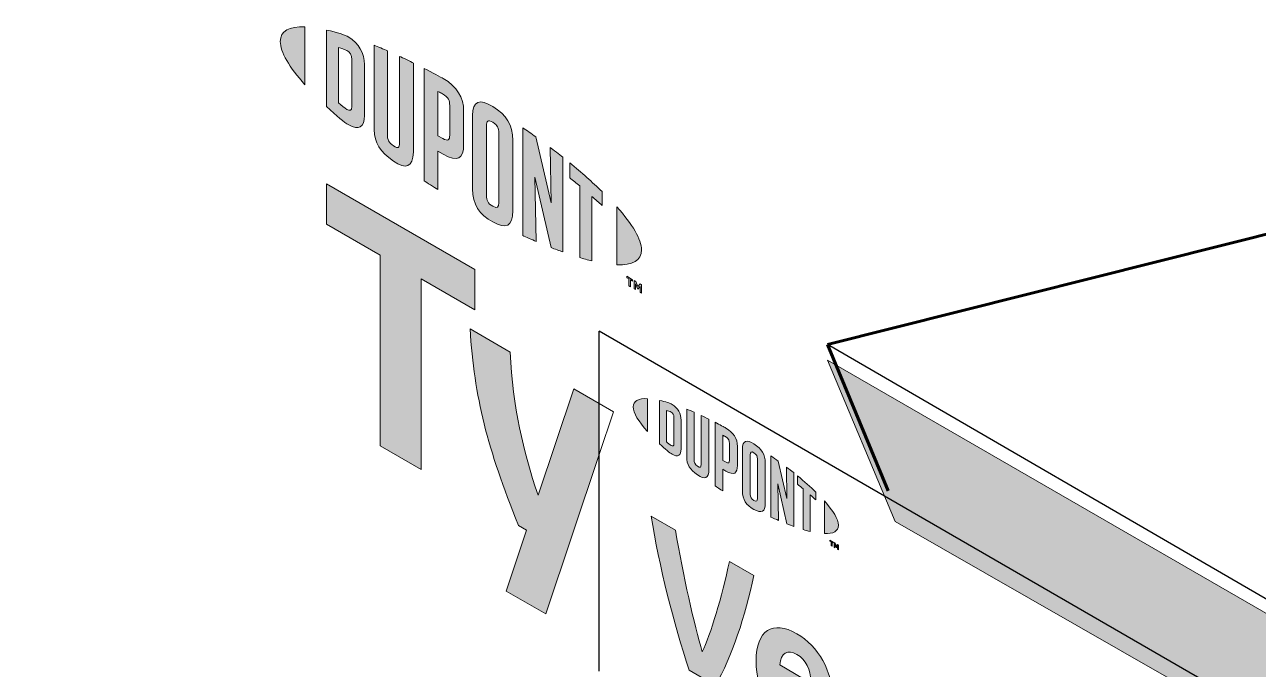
# Model space of a CAD drawing. Header units: inches. Extents: x -20.8 to 74.7, y -53.7 to 19.1.
# Drawn here: x -1.82 to -0.653, y -24.501 to -23.891 of the extents above; entities that cross this region are included whole.
import ezdxf

# ---------------------------------------------------------------- set-up
doc = ezdxf.new("R2010")
doc.units = ezdxf.units.IN
doc.header["$MEASUREMENT"] = 0
for name, color, linetype, lineweight in [('.ATI-HATCH', 7, 'Continuous', 0), ('G-ANNO-TTLB', 7, 'Continuous', 0), ('LOGOS', 7, 'Continuous', 0), ('TYVEK', 7, 'Continuous', 0)]:
    doc.layers.add(name, color=color, linetype=linetype, lineweight=lineweight)

# ---------------------------------------------------------------- blocks, each defined once
blk = doc.blocks.new('Block_400')
at = {"layer": 'TYVEK', "true_color": 0x18467f, "transparency": 33554687}
h = blk.add_hatch(color=156, dxfattribs=at)
h.dxf.hatch_style = 2
edge = h.paths.add_edge_path()
edge.add_spline(control_points=[(-1.244, -24.2525), (-1.244, -24.2582), (-1.2391, -24.2663), (-1.2307, -24.2757), (-1.2307, -24.2757), (-1.2307, -24.2447), (-1.2307, -24.2447), (-1.2391, -24.2443), (-1.244, -24.2469), (-1.244, -24.2525)], knot_values=[0, 0, 0, 0, 1, 1, 1, 2, 2, 2, 3, 3, 3, 3], degree=3, periodic=0)
edge.add_line((-1.244, -24.2525), (-1.244, -24.2525))
h = blk.add_hatch(color=156, dxfattribs=at)
h.dxf.hatch_style = 2
edge = h.paths.add_edge_path()
edge.add_spline(control_points=[(-1.2055, -24.2874), (-1.2055, -24.2898), (-1.2067, -24.2899), (-1.2082, -24.289), (-1.2094, -24.2883), (-1.2112, -24.2868), (-1.2126, -24.2855), (-1.2126, -24.2855), (-1.2126, -24.2558), (-1.2126, -24.2558), (-1.2112, -24.2562), (-1.2094, -24.2568), (-1.2082, -24.2574), (-1.2067, -24.2583), (-1.2055, -24.2598), (-1.2055, -24.2622), (-1.2055, -24.2622), (-1.2055, -24.2874), (-1.2055, -24.2874)], knot_values=[0, 0, 0, 0, 1, 1, 1, 2, 2, 2, 3, 3, 3, 4, 4, 4, 5, 5, 5, 6, 6, 6, 6], degree=3, periodic=0)
edge = h.paths.add_edge_path()
edge.add_spline(control_points=[(-1.2072, -24.2502), (-1.2096, -24.2489), (-1.213, -24.2477), (-1.2191, -24.2463), (-1.2191, -24.2463), (-1.2191, -24.2875), (-1.2191, -24.2875), (-1.2137, -24.2925), (-1.2096, -24.296), (-1.2072, -24.2973), (-1.2018, -24.3005), (-1.1988, -24.2984), (-1.1988, -24.2923), (-1.1988, -24.2923), (-1.1988, -24.265), (-1.1988, -24.265), (-1.1988, -24.2589), (-1.2018, -24.2534), (-1.2072, -24.2502)], knot_values=[0, 0, 0, 0, 1, 1, 1, 2, 2, 2, 3, 3, 3, 4, 4, 4, 5, 5, 5, 6, 6, 6, 6], degree=3, periodic=0)
edge.add_line((-1.2072, -24.2502), (-1.2072, -24.2502))
h = blk.add_hatch(color=156, dxfattribs=at)
h.dxf.hatch_style = 2
edge = h.paths.add_edge_path()
edge.add_spline(control_points=[(-1.1799, -24.307), (-1.1799, -24.3094), (-1.1806, -24.3105), (-1.1832, -24.3086), (-1.1858, -24.3068), (-1.1865, -24.3052), (-1.1865, -24.3023), (-1.1865, -24.3023), (-1.1865, -24.2575), (-1.1865, -24.2575), (-1.1881, -24.2568), (-1.1919, -24.2552), (-1.1935, -24.2545), (-1.1935, -24.2545), (-1.1935, -24.2998), (-1.1935, -24.2998), (-1.1935, -24.3071), (-1.1905, -24.3117), (-1.1832, -24.3168), (-1.1766, -24.3215), (-1.1725, -24.32), (-1.1725, -24.312), (-1.1725, -24.312), (-1.1725, -24.2641), (-1.1725, -24.2641), (-1.1739, -24.2634), (-1.1784, -24.2612), (-1.1799, -24.2605), (-1.1799, -24.2605), (-1.1799, -24.307), (-1.1799, -24.307)], knot_values=[0, 0, 0, 0, 1, 1, 1, 2, 2, 2, 3, 3, 3, 4, 4, 4, 5, 5, 5, 6, 6, 6, 7, 7, 7, 8, 8, 8, 9, 9, 9, 10, 10, 10, 10], degree=3, periodic=0)
h = blk.add_hatch(color=156, dxfattribs=at)
h.dxf.hatch_style = 2
edge = h.paths.add_edge_path()
edge.add_spline(control_points=[(-1.153, -24.3029), (-1.153, -24.3055), (-1.1537, -24.3063), (-1.1568, -24.3046), (-1.1568, -24.3046), (-1.1593, -24.3031), (-1.1593, -24.3031), (-1.1593, -24.3031), (-1.1593, -24.2793), (-1.1593, -24.2793), (-1.1582, -24.2799), (-1.1576, -24.2802), (-1.1569, -24.2806), (-1.1536, -24.2825), (-1.153, -24.2843), (-1.153, -24.287), (-1.153, -24.287), (-1.153, -24.3029), (-1.153, -24.3029)], knot_values=[0, 0, 0, 0, 1, 1, 1, 2, 2, 2, 3, 3, 3, 4, 4, 4, 5, 5, 5, 6, 6, 6, 6], degree=3, periodic=0)
edge = h.paths.add_edge_path()
edge.add_spline(control_points=[(-1.1565, -24.2725), (-1.1577, -24.2717), (-1.1624, -24.2692), (-1.1667, -24.267), (-1.1667, -24.267), (-1.1667, -24.3273), (-1.1667, -24.3273), (-1.1653, -24.3283), (-1.1614, -24.3307), (-1.1593, -24.332), (-1.1593, -24.332), (-1.1593, -24.3115), (-1.1593, -24.3115), (-1.1593, -24.3115), (-1.1565, -24.3132), (-1.1565, -24.3132), (-1.1487, -24.3176), (-1.1455, -24.3155), (-1.1455, -24.3078), (-1.1455, -24.3078), (-1.1455, -24.29), (-1.1455, -24.29), (-1.1455, -24.2825), (-1.1491, -24.2767), (-1.1565, -24.2725)], knot_values=[0, 0, 0, 0, 1, 1, 1, 2, 2, 2, 3, 3, 3, 4, 4, 4, 5, 5, 5, 6, 6, 6, 7, 7, 7, 8, 8, 8, 8], degree=3, periodic=0)
edge.add_line((-1.1565, -24.2725), (-1.1565, -24.2725))
h = blk.add_hatch(color=156, dxfattribs=at)
h.dxf.hatch_style = 2
edge = h.paths.add_edge_path()
edge.add_spline(control_points=[(-1.1265, -24.3392), (-1.1265, -24.3416), (-1.1272, -24.3424), (-1.1299, -24.341), (-1.1325, -24.3395), (-1.1333, -24.3378), (-1.1333, -24.3353), (-1.1333, -24.3353), (-1.1333, -24.2977), (-1.1333, -24.2977), (-1.1333, -24.2952), (-1.1325, -24.2943), (-1.1299, -24.2959), (-1.1272, -24.2975), (-1.1265, -24.2992), (-1.1265, -24.3016), (-1.1265, -24.3016), (-1.1265, -24.3392), (-1.1265, -24.3392)], knot_values=[0, 0, 0, 0, 1, 1, 1, 2, 2, 2, 3, 3, 3, 4, 4, 4, 5, 5, 5, 6, 6, 6, 6], degree=3, periodic=0)
edge = h.paths.add_edge_path()
edge.add_spline(control_points=[(-1.1299, -24.2875), (-1.1367, -24.2832), (-1.1408, -24.2843), (-1.1408, -24.2922), (-1.1408, -24.2922), (-1.1408, -24.3317), (-1.1408, -24.3317), (-1.1408, -24.3401), (-1.1371, -24.3456), (-1.1299, -24.3495), (-1.1228, -24.3532), (-1.1191, -24.3522), (-1.1191, -24.3433), (-1.1191, -24.3433), (-1.1191, -24.3057), (-1.1191, -24.3057), (-1.1191, -24.2972), (-1.1224, -24.2922), (-1.1299, -24.2875)], knot_values=[0, 0, 0, 0, 1, 1, 1, 2, 2, 2, 3, 3, 3, 4, 4, 4, 5, 5, 5, 6, 6, 6, 6], degree=3, periodic=0)
edge.add_line((-1.1299, -24.2875), (-1.1299, -24.2875))
h = blk.add_hatch(color=156, dxfattribs=at)
h.dxf.hatch_style = 2
edge = h.paths.add_edge_path()
edge.add_spline(control_points=[(-1.0986, -24.3392), (-1.0986, -24.3392), (-1.1068, -24.3038), (-1.1068, -24.3038), (-1.109, -24.3021), (-1.1117, -24.3002), (-1.1138, -24.2988), (-1.1138, -24.2988), (-1.1138, -24.3567), (-1.1138, -24.3567), (-1.1123, -24.3574), (-1.1086, -24.3591), (-1.1066, -24.3599), (-1.1066, -24.3599), (-1.1072, -24.3254), (-1.1072, -24.3254), (-1.1072, -24.3254), (-1.0986, -24.3632), (-1.0986, -24.3632), (-1.0967, -24.364), (-1.094, -24.365), (-1.0922, -24.3656), (-1.0922, -24.3656), (-1.0922, -24.3147), (-1.0922, -24.3147), (-1.0941, -24.3133), (-1.0974, -24.3107), (-1.0991, -24.3095), (-1.0991, -24.3095), (-1.0986, -24.3392), (-1.0986, -24.3392)], knot_values=[0, 0, 0, 0, 1, 1, 1, 2, 2, 2, 3, 3, 3, 4, 4, 4, 5, 5, 5, 6, 6, 6, 7, 7, 7, 8, 8, 8, 9, 9, 9, 10, 10, 10, 10], degree=3, periodic=0)
h = blk.add_hatch(color=156, dxfattribs=at)
h.dxf.hatch_style = 2
edge = h.paths.add_edge_path()
edge.add_spline(control_points=[(-1.0886, -24.3257), (-1.0868, -24.3272), (-1.085, -24.3286), (-1.0832, -24.3301), (-1.0832, -24.3301), (-1.0832, -24.3686), (-1.0832, -24.3686), (-1.0816, -24.3691), (-1.0786, -24.3699), (-1.0766, -24.3704), (-1.0766, -24.3704), (-1.0766, -24.3357), (-1.0766, -24.3357), (-1.0747, -24.3374), (-1.0728, -24.339), (-1.0712, -24.3405), (-1.0712, -24.3405), (-1.0712, -24.3331), (-1.0712, -24.3331), (-1.0764, -24.328), (-1.082, -24.3231), (-1.0886, -24.3177), (-1.0886, -24.3177), (-1.0886, -24.3257), (-1.0886, -24.3257)], knot_values=[0, 0, 0, 0, 1, 1, 1, 2, 2, 2, 3, 3, 3, 4, 4, 4, 5, 5, 5, 6, 6, 6, 7, 7, 7, 8, 8, 8, 8], degree=3, periodic=0)
h = blk.add_hatch(color=156, dxfattribs=at)
h.dxf.hatch_style = 2
edge = h.paths.add_edge_path()
edge.add_spline(control_points=[(-1.05, -24.3645), (-1.05, -24.3702), (-1.0548, -24.3727), (-1.0632, -24.3724), (-1.0632, -24.3724), (-1.0632, -24.3414), (-1.0632, -24.3414), (-1.0548, -24.3508), (-1.05, -24.3588), (-1.05, -24.3645)], knot_values=[0, 0, 0, 0, 1, 1, 1, 2, 2, 2, 3, 3, 3, 3], degree=3, periodic=0)
edge.add_line((-1.05, -24.3645), (-1.05, -24.3645))
h = blk.add_hatch(color=156, dxfattribs=at)
h.dxf.hatch_style = 2
edge = h.paths.add_edge_path()
edge.add_spline(control_points=[(-1.0539, -24.3809), (-1.0539, -24.3809), (-1.0531, -24.3814), (-1.0531, -24.3814), (-1.0531, -24.3814), (-1.052, -24.3842), (-1.052, -24.3842), (-1.052, -24.3842), (-1.0508, -24.3827), (-1.0508, -24.3827), (-1.0508, -24.3827), (-1.05, -24.3832), (-1.05, -24.3832), (-1.05, -24.3832), (-1.05, -24.3877), (-1.05, -24.3877), (-1.05, -24.3877), (-1.0507, -24.3872), (-1.0507, -24.3872), (-1.0507, -24.3872), (-1.0507, -24.3841), (-1.0507, -24.3841), (-1.0507, -24.3841), (-1.0519, -24.3855), (-1.0519, -24.3855), (-1.0519, -24.3855), (-1.052, -24.3855), (-1.052, -24.3855), (-1.052, -24.3855), (-1.0532, -24.3826), (-1.0532, -24.3826), (-1.0532, -24.3826), (-1.0532, -24.3858), (-1.0532, -24.3858), (-1.0532, -24.3858), (-1.0539, -24.3854), (-1.0539, -24.3854), (-1.0539, -24.3854), (-1.0539, -24.3809), (-1.0539, -24.3809)], knot_values=[0, 0, 0, 0, 1, 1, 1, 2, 2, 2, 3, 3, 3, 4, 4, 4, 5, 5, 5, 6, 6, 6, 7, 7, 7, 8, 8, 8, 9, 9, 9, 10, 10, 10, 11, 11, 11, 12, 12, 12, 13, 13, 13, 13], degree=3, periodic=0)
edge = h.paths.add_edge_path()
edge.add_spline(control_points=[(-1.0567, -24.3801), (-1.0567, -24.3801), (-1.0579, -24.3794), (-1.0579, -24.3794), (-1.0579, -24.3794), (-1.0579, -24.3786), (-1.0579, -24.3786), (-1.0579, -24.3786), (-1.0548, -24.3804), (-1.0548, -24.3804), (-1.0548, -24.3804), (-1.0548, -24.3812), (-1.0548, -24.3812), (-1.0548, -24.3812), (-1.056, -24.3805), (-1.056, -24.3805), (-1.056, -24.3805), (-1.056, -24.3842), (-1.056, -24.3842), (-1.056, -24.3842), (-1.0567, -24.3838), (-1.0567, -24.3838), (-1.0567, -24.3838), (-1.0567, -24.3801), (-1.0567, -24.3801)], knot_values=[0, 0, 0, 0, 1, 1, 1, 2, 2, 2, 3, 3, 3, 4, 4, 4, 5, 5, 5, 6, 6, 6, 7, 7, 7, 8, 8, 8, 8], degree=3, periodic=0)
at = {"layer": 'TYVEK'}
for points, knots in [([(-1.244, -24.2525), (-1.244, -24.2582), (-1.2391, -24.2663), (-1.2307, -24.2757), (-1.2307, -24.2757), (-1.2307, -24.2447), (-1.2307, -24.2447), (-1.2391, -24.2443), (-1.244, -24.2469), (-1.244, -24.2525)], [0, 0, 0, 0, 1, 1, 1, 2, 2, 2, 3, 3, 3, 3]), ([(-1.2072, -24.2502), (-1.2096, -24.2489), (-1.213, -24.2477), (-1.2191, -24.2463), (-1.2191, -24.2463), (-1.2191, -24.2875), (-1.2191, -24.2875), (-1.2137, -24.2925), (-1.2096, -24.296), (-1.2072, -24.2973), (-1.2018, -24.3005), (-1.1988, -24.2984), (-1.1988, -24.2923), (-1.1988, -24.2923), (-1.1988, -24.265), (-1.1988, -24.265), (-1.1988, -24.2589), (-1.2018, -24.2534), (-1.2072, -24.2502)], [0, 0, 0, 0, 1, 1, 1, 2, 2, 2, 3, 3, 3, 4, 4, 4, 5, 5, 5, 6, 6, 6, 6]), ([(-1.2055, -24.2874), (-1.2055, -24.2898), (-1.2067, -24.2899), (-1.2082, -24.289), (-1.2094, -24.2883), (-1.2112, -24.2868), (-1.2126, -24.2855), (-1.2126, -24.2855), (-1.2126, -24.2558), (-1.2126, -24.2558), (-1.2112, -24.2562), (-1.2094, -24.2568), (-1.2082, -24.2574), (-1.2067, -24.2583), (-1.2055, -24.2598), (-1.2055, -24.2622), (-1.2055, -24.2622), (-1.2055, -24.2874), (-1.2055, -24.2874)], [0, 0, 0, 0, 1, 1, 1, 2, 2, 2, 3, 3, 3, 4, 4, 4, 5, 5, 5, 6, 6, 6, 6]), ([(-1.1799, -24.307), (-1.1799, -24.3094), (-1.1806, -24.3105), (-1.1832, -24.3086), (-1.1858, -24.3068), (-1.1865, -24.3052), (-1.1865, -24.3023), (-1.1865, -24.3023), (-1.1865, -24.2575), (-1.1865, -24.2575), (-1.1881, -24.2568), (-1.1919, -24.2552), (-1.1935, -24.2545), (-1.1935, -24.2545), (-1.1935, -24.2998), (-1.1935, -24.2998), (-1.1935, -24.3071), (-1.1905, -24.3117), (-1.1832, -24.3168), (-1.1766, -24.3215), (-1.1725, -24.32), (-1.1725, -24.312), (-1.1725, -24.312), (-1.1725, -24.2641), (-1.1725, -24.2641), (-1.1739, -24.2634), (-1.1784, -24.2612), (-1.1799, -24.2605), (-1.1799, -24.2605), (-1.1799, -24.307), (-1.1799, -24.307)], [0, 0, 0, 0, 1, 1, 1, 2, 2, 2, 3, 3, 3, 4, 4, 4, 5, 5, 5, 6, 6, 6, 7, 7, 7, 8, 8, 8, 9, 9, 9, 10, 10, 10, 10]), ([(-1.1565, -24.2725), (-1.1577, -24.2717), (-1.1624, -24.2692), (-1.1667, -24.267), (-1.1667, -24.267), (-1.1667, -24.3273), (-1.1667, -24.3273), (-1.1653, -24.3283), (-1.1614, -24.3307), (-1.1593, -24.332), (-1.1593, -24.332), (-1.1593, -24.3115), (-1.1593, -24.3115), (-1.1593, -24.3115), (-1.1565, -24.3132), (-1.1565, -24.3132), (-1.1487, -24.3176), (-1.1455, -24.3155), (-1.1455, -24.3078), (-1.1455, -24.3078), (-1.1455, -24.29), (-1.1455, -24.29), (-1.1455, -24.2825), (-1.1491, -24.2767), (-1.1565, -24.2725)], [0, 0, 0, 0, 1, 1, 1, 2, 2, 2, 3, 3, 3, 4, 4, 4, 5, 5, 5, 6, 6, 6, 7, 7, 7, 8, 8, 8, 8]), ([(-1.153, -24.3029), (-1.153, -24.3055), (-1.1537, -24.3063), (-1.1568, -24.3046), (-1.1568, -24.3046), (-1.1593, -24.3031), (-1.1593, -24.3031), (-1.1593, -24.3031), (-1.1593, -24.2793), (-1.1593, -24.2793), (-1.1582, -24.2799), (-1.1576, -24.2802), (-1.1569, -24.2806), (-1.1536, -24.2825), (-1.153, -24.2843), (-1.153, -24.287), (-1.153, -24.287), (-1.153, -24.3029), (-1.153, -24.3029)], [0, 0, 0, 0, 1, 1, 1, 2, 2, 2, 3, 3, 3, 4, 4, 4, 5, 5, 5, 6, 6, 6, 6]), ([(-1.1299, -24.2875), (-1.1367, -24.2832), (-1.1408, -24.2843), (-1.1408, -24.2922), (-1.1408, -24.2922), (-1.1408, -24.3317), (-1.1408, -24.3317), (-1.1408, -24.3401), (-1.1371, -24.3456), (-1.1299, -24.3495), (-1.1228, -24.3532), (-1.1191, -24.3522), (-1.1191, -24.3433), (-1.1191, -24.3433), (-1.1191, -24.3057), (-1.1191, -24.3057), (-1.1191, -24.2972), (-1.1224, -24.2922), (-1.1299, -24.2875)], [0, 0, 0, 0, 1, 1, 1, 2, 2, 2, 3, 3, 3, 4, 4, 4, 5, 5, 5, 6, 6, 6, 6]), ([(-1.1265, -24.3392), (-1.1265, -24.3416), (-1.1272, -24.3424), (-1.1299, -24.341), (-1.1325, -24.3395), (-1.1333, -24.3378), (-1.1333, -24.3353), (-1.1333, -24.3353), (-1.1333, -24.2977), (-1.1333, -24.2977), (-1.1333, -24.2952), (-1.1325, -24.2943), (-1.1299, -24.2959), (-1.1272, -24.2975), (-1.1265, -24.2992), (-1.1265, -24.3016), (-1.1265, -24.3016), (-1.1265, -24.3392), (-1.1265, -24.3392)], [0, 0, 0, 0, 1, 1, 1, 2, 2, 2, 3, 3, 3, 4, 4, 4, 5, 5, 5, 6, 6, 6, 6]), ([(-1.0986, -24.3392), (-1.0986, -24.3392), (-1.1068, -24.3038), (-1.1068, -24.3038), (-1.109, -24.3021), (-1.1117, -24.3002), (-1.1138, -24.2988), (-1.1138, -24.2988), (-1.1138, -24.3567), (-1.1138, -24.3567), (-1.1123, -24.3574), (-1.1086, -24.3591), (-1.1066, -24.3599), (-1.1066, -24.3599), (-1.1072, -24.3254), (-1.1072, -24.3254), (-1.1072, -24.3254), (-1.0986, -24.3632), (-1.0986, -24.3632), (-1.0967, -24.364), (-1.094, -24.365), (-1.0922, -24.3656), (-1.0922, -24.3656), (-1.0922, -24.3147), (-1.0922, -24.3147), (-1.0941, -24.3133), (-1.0974, -24.3107), (-1.0991, -24.3095), (-1.0991, -24.3095), (-1.0986, -24.3392), (-1.0986, -24.3392)], [0, 0, 0, 0, 1, 1, 1, 2, 2, 2, 3, 3, 3, 4, 4, 4, 5, 5, 5, 6, 6, 6, 7, 7, 7, 8, 8, 8, 9, 9, 9, 10, 10, 10, 10]), ([(-1.0886, -24.3257), (-1.0868, -24.3272), (-1.085, -24.3286), (-1.0832, -24.3301), (-1.0832, -24.3301), (-1.0832, -24.3686), (-1.0832, -24.3686), (-1.0816, -24.3691), (-1.0786, -24.3699), (-1.0766, -24.3704), (-1.0766, -24.3704), (-1.0766, -24.3357), (-1.0766, -24.3357), (-1.0747, -24.3374), (-1.0728, -24.339), (-1.0712, -24.3405), (-1.0712, -24.3405), (-1.0712, -24.3331), (-1.0712, -24.3331), (-1.0764, -24.328), (-1.082, -24.3231), (-1.0886, -24.3177), (-1.0886, -24.3177), (-1.0886, -24.3257), (-1.0886, -24.3257)], [0, 0, 0, 0, 1, 1, 1, 2, 2, 2, 3, 3, 3, 4, 4, 4, 5, 5, 5, 6, 6, 6, 7, 7, 7, 8, 8, 8, 8]), ([(-1.05, -24.3645), (-1.05, -24.3702), (-1.0548, -24.3727), (-1.0632, -24.3724), (-1.0632, -24.3724), (-1.0632, -24.3414), (-1.0632, -24.3414), (-1.0548, -24.3508), (-1.05, -24.3588), (-1.05, -24.3645)], [0, 0, 0, 0, 1, 1, 1, 2, 2, 2, 3, 3, 3, 3]), ([(-1.0567, -24.3801), (-1.0567, -24.3801), (-1.0579, -24.3794), (-1.0579, -24.3794), (-1.0579, -24.3794), (-1.0579, -24.3786), (-1.0579, -24.3786), (-1.0579, -24.3786), (-1.0548, -24.3804), (-1.0548, -24.3804), (-1.0548, -24.3804), (-1.0548, -24.3812), (-1.0548, -24.3812), (-1.0548, -24.3812), (-1.056, -24.3805), (-1.056, -24.3805), (-1.056, -24.3805), (-1.056, -24.3842), (-1.056, -24.3842), (-1.056, -24.3842), (-1.0567, -24.3838), (-1.0567, -24.3838), (-1.0567, -24.3838), (-1.0567, -24.3801), (-1.0567, -24.3801)], [0, 0, 0, 0, 1, 1, 1, 2, 2, 2, 3, 3, 3, 4, 4, 4, 5, 5, 5, 6, 6, 6, 7, 7, 7, 8, 8, 8, 8]), ([(-1.0539, -24.3809), (-1.0539, -24.3809), (-1.0531, -24.3814), (-1.0531, -24.3814), (-1.0531, -24.3814), (-1.052, -24.3842), (-1.052, -24.3842), (-1.052, -24.3842), (-1.0508, -24.3827), (-1.0508, -24.3827), (-1.0508, -24.3827), (-1.05, -24.3832), (-1.05, -24.3832), (-1.05, -24.3832), (-1.05, -24.3877), (-1.05, -24.3877), (-1.05, -24.3877), (-1.0507, -24.3872), (-1.0507, -24.3872), (-1.0507, -24.3872), (-1.0507, -24.3841), (-1.0507, -24.3841), (-1.0507, -24.3841), (-1.0519, -24.3855), (-1.0519, -24.3855), (-1.0519, -24.3855), (-1.052, -24.3855), (-1.052, -24.3855), (-1.052, -24.3855), (-1.0532, -24.3826), (-1.0532, -24.3826), (-1.0532, -24.3826), (-1.0532, -24.3858), (-1.0532, -24.3858), (-1.0532, -24.3858), (-1.0539, -24.3854), (-1.0539, -24.3854), (-1.0539, -24.3854), (-1.0539, -24.3809), (-1.0539, -24.3809)], [0, 0, 0, 0, 1, 1, 1, 2, 2, 2, 3, 3, 3, 4, 4, 4, 5, 5, 5, 6, 6, 6, 7, 7, 7, 8, 8, 8, 9, 9, 9, 10, 10, 10, 11, 11, 11, 12, 12, 12, 13, 13, 13, 13])]:
    blk.add_open_spline(points, degree=3, knots=knots, dxfattribs=at)
blk = doc.blocks.new('Block_403')
at = {"layer": 'TYVEK', "true_color": 0x18467f, "transparency": 33554687}
h = blk.add_hatch(color=156, dxfattribs=at)
h.dxf.hatch_style = 2
edge = h.paths.add_edge_path()
edge.add_spline(control_points=[(-1.1911, -24.5016), (-1.206, -24.4573), (-1.2194, -24.403), (-1.2272, -24.3559), (-1.2272, -24.3559), (-1.2042, -24.3692), (-1.2042, -24.3692), (-1.1969, -24.4118), (-1.1863, -24.4587), (-1.1787, -24.4843), (-1.1709, -24.4676), (-1.1603, -24.4329), (-1.153, -24.3987), (-1.153, -24.3987), (-1.13, -24.412), (-1.13, -24.412), (-1.1377, -24.4502), (-1.1511, -24.489), (-1.1661, -24.516), (-1.1661, -24.516), (-1.1911, -24.5016), (-1.1911, -24.5016)], knot_values=[0, 0, 0, 0, 1, 1, 1, 2, 2, 2, 3, 3, 3, 4, 4, 4, 5, 5, 5, 6, 6, 6, 7, 7, 7, 7], degree=3, periodic=0)
h = blk.add_hatch(color=156, dxfattribs=at)
h.dxf.hatch_style = 2
edge = h.paths.add_edge_path()
edge.add_spline(control_points=[(-1.1055, -24.4967), (-1.1055, -24.4967), (-1.076, -24.5138), (-1.076, -24.5138), (-1.076, -24.5138), (-1.076, -24.5117), (-1.076, -24.5117), (-1.076, -24.5017), (-1.0807, -24.4917), (-1.0892, -24.4867), (-1.0982, -24.4815), (-1.1041, -24.4854), (-1.1055, -24.4967)], knot_values=[0, 0, 0, 0, 1, 1, 1, 2, 2, 2, 3, 3, 3, 4, 4, 4, 4], degree=3, periodic=0)
edge = h.paths.add_edge_path()
edge.add_spline(control_points=[(-1.0584, -24.5742), (-1.0653, -24.5739), (-1.0754, -24.5705), (-1.0856, -24.5646), (-1.1107, -24.5501), (-1.1278, -24.5221), (-1.1278, -24.4925), (-1.1278, -24.4641), (-1.1121, -24.4539), (-1.0892, -24.4671), (-1.0688, -24.4789), (-1.0555, -24.5032), (-1.0555, -24.5271), (-1.0555, -24.5324), (-1.0558, -24.5369), (-1.0561, -24.5403), (-1.0561, -24.5403), (-1.1052, -24.5119), (-1.1052, -24.5119), (-1.1032, -24.5273), (-1.0959, -24.538), (-1.0835, -24.5452), (-1.0758, -24.5496), (-1.0685, -24.5518), (-1.0618, -24.5525), (-1.0618, -24.5525), (-1.0584, -24.5742), (-1.0584, -24.5742)], knot_values=[0, 0, 0, 0, 1, 1, 1, 2, 2, 2, 3, 3, 3, 4, 4, 4, 5, 5, 5, 6, 6, 6, 7, 7, 7, 8, 8, 8, 9, 9, 9, 9], degree=3, periodic=0)
at = {"layer": 'TYVEK'}
for points, knots in [([(-1.1911, -24.5016), (-1.206, -24.4573), (-1.2194, -24.403), (-1.2272, -24.3559), (-1.2272, -24.3559), (-1.2042, -24.3692), (-1.2042, -24.3692), (-1.1969, -24.4118), (-1.1863, -24.4587), (-1.1787, -24.4843), (-1.1709, -24.4676), (-1.1603, -24.4329), (-1.153, -24.3987), (-1.153, -24.3987), (-1.13, -24.412), (-1.13, -24.412), (-1.1377, -24.4502), (-1.1511, -24.489), (-1.1661, -24.516), (-1.1661, -24.516), (-1.1911, -24.5016), (-1.1911, -24.5016)], [0, 0, 0, 0, 1, 1, 1, 2, 2, 2, 3, 3, 3, 4, 4, 4, 5, 5, 5, 6, 6, 6, 7, 7, 7, 7]), ([(-1.0584, -24.5742), (-1.0653, -24.5739), (-1.0754, -24.5705), (-1.0856, -24.5646), (-1.1107, -24.5501), (-1.1278, -24.5221), (-1.1278, -24.4925), (-1.1278, -24.4641), (-1.1121, -24.4539), (-1.0892, -24.4671), (-1.0688, -24.4789), (-1.0555, -24.5032), (-1.0555, -24.5271), (-1.0555, -24.5324), (-1.0558, -24.5369), (-1.0561, -24.5403), (-1.0561, -24.5403), (-1.1052, -24.5119), (-1.1052, -24.5119), (-1.1032, -24.5273), (-1.0959, -24.538), (-1.0835, -24.5452), (-1.0758, -24.5496), (-1.0685, -24.5518), (-1.0618, -24.5525), (-1.0618, -24.5525), (-1.0584, -24.5742), (-1.0584, -24.5742)], [0, 0, 0, 0, 1, 1, 1, 2, 2, 2, 3, 3, 3, 4, 4, 4, 5, 5, 5, 6, 6, 6, 7, 7, 7, 8, 8, 8, 9, 9, 9, 9]), ([(-1.1055, -24.4967), (-1.1055, -24.4967), (-1.076, -24.5138), (-1.076, -24.5138), (-1.076, -24.5138), (-1.076, -24.5117), (-1.076, -24.5117), (-1.076, -24.5017), (-1.0807, -24.4917), (-1.0892, -24.4867), (-1.0982, -24.4815), (-1.1041, -24.4854), (-1.1055, -24.4967)], [0, 0, 0, 0, 1, 1, 1, 2, 2, 2, 3, 3, 3, 4, 4, 4, 4])]:
    blk.add_open_spline(points, degree=3, knots=knots, dxfattribs=at)
blk = doc.blocks.new('Block_401')
at = {"layer": 'TYVEK'}
blk.add_blockref('Block_403', (0, 0), dxfattribs=at)
blk = doc.blocks.new('Block_399')
at = {"layer": 'TYVEK'}
for name in ['Block_400', 'Block_401']:
    blk.add_blockref(name, (0, 0), dxfattribs=at)
blk = doc.blocks.new('Block_795')
at = {"layer": 'LOGOS', "true_color": 0x838484, "transparency": 33554687}
h = blk.add_hatch(color=252, dxfattribs=at)
h.dxf.hatch_style = 2
edge = h.paths.add_edge_path()
edge.add_spline(control_points=[(-1.578, -23.9066), (-1.578, -23.9167), (-1.5695, -23.931), (-1.5547, -23.9476), (-1.5547, -23.9476), (-1.5547, -23.8928), (-1.5547, -23.8928), (-1.5695, -23.8923), (-1.578, -23.8967), (-1.578, -23.9066)], knot_values=[0, 0, 0, 0, 1, 1, 1, 2, 2, 2, 3, 3, 3, 3], degree=3, periodic=0)
h = blk.add_hatch(color=252, dxfattribs=at)
h.dxf.hatch_style = 2
edge = h.paths.add_edge_path()
edge.add_spline(control_points=[(-1.5102, -23.9682), (-1.5102, -23.9724), (-1.5124, -23.9725), (-1.515, -23.971), (-1.517, -23.9699), (-1.5202, -23.9671), (-1.5228, -23.9649), (-1.5228, -23.9649), (-1.5228, -23.9125), (-1.5228, -23.9125), (-1.5202, -23.9132), (-1.517, -23.9142), (-1.515, -23.9153), (-1.5124, -23.9168), (-1.5102, -23.9196), (-1.5102, -23.9238), (-1.5102, -23.9238), (-1.5102, -23.9682), (-1.5102, -23.9682)], knot_values=[0, 0, 0, 0, 1, 1, 1, 2, 2, 2, 3, 3, 3, 4, 4, 4, 5, 5, 5, 6, 6, 6, 6], degree=3, periodic=0)
edge = h.paths.add_edge_path()
edge.add_spline(control_points=[(-1.5132, -23.9027), (-1.5174, -23.9003), (-1.5234, -23.8982), (-1.5342, -23.8959), (-1.5342, -23.8959), (-1.5342, -23.9684), (-1.5342, -23.9684), (-1.5246, -23.9771), (-1.5174, -23.9834), (-1.5132, -23.9857), (-1.5038, -23.9911), (-1.4984, -23.9877), (-1.4984, -23.9768), (-1.4984, -23.9768), (-1.4984, -23.9286), (-1.4984, -23.9286), (-1.4984, -23.9179), (-1.5038, -23.9082), (-1.5132, -23.9027)], knot_values=[0, 0, 0, 0, 1, 1, 1, 2, 2, 2, 3, 3, 3, 4, 4, 4, 5, 5, 5, 6, 6, 6, 6], degree=3, periodic=0)
h = blk.add_hatch(color=252, dxfattribs=at)
h.dxf.hatch_style = 2
edge = h.paths.add_edge_path()
edge.add_spline(control_points=[(-1.4651, -24.0027), (-1.4651, -24.0069), (-1.4664, -24.0088), (-1.471, -24.0055), (-1.4754, -24.0023), (-1.4767, -23.9995), (-1.4767, -23.9945), (-1.4767, -23.9945), (-1.4767, -23.9155), (-1.4767, -23.9155), (-1.4796, -23.9142), (-1.4863, -23.9114), (-1.4891, -23.9102), (-1.4891, -23.9102), (-1.4891, -23.9901), (-1.4891, -23.9901), (-1.4891, -24.0028), (-1.4837, -24.0109), (-1.471, -24.02), (-1.4593, -24.0283), (-1.4521, -24.0256), (-1.4521, -24.0115), (-1.4521, -24.0115), (-1.4521, -23.9271), (-1.4521, -23.9271), (-1.4545, -23.9258), (-1.4625, -23.922), (-1.4651, -23.9208), (-1.4651, -23.9208), (-1.4651, -24.0027), (-1.4651, -24.0027)], knot_values=[0, 0, 0, 0, 1, 1, 1, 2, 2, 2, 3, 3, 3, 4, 4, 4, 5, 5, 5, 6, 6, 6, 7, 7, 7, 8, 8, 8, 9, 9, 9, 10, 10, 10, 10], degree=3, periodic=0)
h = blk.add_hatch(color=252, dxfattribs=at)
h.dxf.hatch_style = 2
edge = h.paths.add_edge_path()
edge.add_spline(control_points=[(-1.4177, -23.9954), (-1.4177, -24), (-1.4191, -24.0015), (-1.4243, -23.9985), (-1.4243, -23.9985), (-1.4289, -23.9959), (-1.4289, -23.9959), (-1.4289, -23.9959), (-1.4289, -23.9539), (-1.4289, -23.9539), (-1.4268, -23.9549), (-1.4257, -23.9556), (-1.4246, -23.9563), (-1.4188, -23.9596), (-1.4177, -23.9627), (-1.4177, -23.9674), (-1.4177, -23.9674), (-1.4177, -23.9954), (-1.4177, -23.9954)], knot_values=[0, 0, 0, 0, 1, 1, 1, 2, 2, 2, 3, 3, 3, 4, 4, 4, 5, 5, 5, 6, 6, 6, 6], degree=3, periodic=0)
edge = h.paths.add_edge_path()
edge.add_spline(control_points=[(-1.4238, -23.9418), (-1.426, -23.9406), (-1.4343, -23.9361), (-1.442, -23.9322), (-1.442, -23.9322), (-1.442, -24.0385), (-1.442, -24.0385), (-1.4393, -24.0402), (-1.4325, -24.0445), (-1.4289, -24.0467), (-1.4289, -24.0467), (-1.4289, -24.0106), (-1.4289, -24.0106), (-1.4289, -24.0106), (-1.4238, -24.0135), (-1.4238, -24.0135), (-1.4102, -24.0214), (-1.4045, -24.0177), (-1.4045, -24.0042), (-1.4045, -24.0042), (-1.4045, -23.9728), (-1.4045, -23.9728), (-1.4045, -23.9596), (-1.4109, -23.9493), (-1.4238, -23.9418)], knot_values=[0, 0, 0, 0, 1, 1, 1, 2, 2, 2, 3, 3, 3, 4, 4, 4, 5, 5, 5, 6, 6, 6, 7, 7, 7, 8, 8, 8, 8], degree=3, periodic=0)
h = blk.add_hatch(color=252, dxfattribs=at)
h.dxf.hatch_style = 2
edge = h.paths.add_edge_path()
edge.add_spline(control_points=[(-1.3712, -24.0595), (-1.3712, -24.0636), (-1.3723, -24.065), (-1.377, -24.0625), (-1.3817, -24.06), (-1.383, -24.057), (-1.383, -24.0525), (-1.383, -24.0525), (-1.383, -23.9863), (-1.383, -23.9863), (-1.383, -23.982), (-1.3817, -23.9803), (-1.377, -23.9832), (-1.3723, -23.986), (-1.3712, -23.9889), (-1.3712, -23.9931), (-1.3712, -23.9931), (-1.3712, -24.0595), (-1.3712, -24.0595)], knot_values=[0, 0, 0, 0, 1, 1, 1, 2, 2, 2, 3, 3, 3, 4, 4, 4, 5, 5, 5, 6, 6, 6, 6], degree=3, periodic=0)
edge = h.paths.add_edge_path()
edge.add_spline(control_points=[(-1.377, -23.9684), (-1.3891, -23.9607), (-1.3962, -23.9627), (-1.3962, -23.9767), (-1.3962, -23.9767), (-1.3962, -24.0461), (-1.3962, -24.0461), (-1.3962, -24.061), (-1.3896, -24.0707), (-1.377, -24.0775), (-1.3645, -24.084), (-1.358, -24.0824), (-1.358, -24.0667), (-1.358, -24.0667), (-1.358, -24.0003), (-1.358, -24.0003), (-1.358, -23.9853), (-1.3638, -23.9765), (-1.377, -23.9684)], knot_values=[0, 0, 0, 0, 1, 1, 1, 2, 2, 2, 3, 3, 3, 4, 4, 4, 5, 5, 5, 6, 6, 6, 6], degree=3, periodic=0)
h = blk.add_hatch(color=252, dxfattribs=at)
h.dxf.hatch_style = 2
edge = h.paths.add_edge_path()
edge.add_spline(control_points=[(-1.3218, -24.0594), (-1.3218, -24.0594), (-1.3362, -23.997), (-1.3362, -23.997), (-1.3402, -23.9941), (-1.3449, -23.9908), (-1.3486, -23.9883), (-1.3486, -23.9883), (-1.3486, -24.0903), (-1.3486, -24.0903), (-1.346, -24.0915), (-1.3394, -24.0944), (-1.336, -24.0959), (-1.336, -24.0959), (-1.3371, -24.0352), (-1.3371, -24.0352), (-1.3371, -24.0352), (-1.3218, -24.1018), (-1.3218, -24.1018), (-1.3185, -24.103), (-1.3138, -24.1048), (-1.3107, -24.1059), (-1.3107, -24.1059), (-1.3107, -24.0163), (-1.3107, -24.0163), (-1.3139, -24.0137), (-1.3198, -24.0091), (-1.3227, -24.007), (-1.3227, -24.007), (-1.3218, -24.0594), (-1.3218, -24.0594)], knot_values=[0, 0, 0, 0, 1, 1, 1, 2, 2, 2, 3, 3, 3, 4, 4, 4, 5, 5, 5, 6, 6, 6, 7, 7, 7, 8, 8, 8, 9, 9, 9, 10, 10, 10, 10], degree=3, periodic=0)
h = blk.add_hatch(color=252, dxfattribs=at)
h.dxf.hatch_style = 2
edge = h.paths.add_edge_path()
edge.add_spline(control_points=[(-1.3042, -24.0357), (-1.301, -24.0382), (-1.2978, -24.0408), (-1.2947, -24.0434), (-1.2947, -24.0434), (-1.2947, -24.1112), (-1.2947, -24.1112), (-1.2919, -24.1121), (-1.2866, -24.1136), (-1.2831, -24.1144), (-1.2831, -24.1144), (-1.2831, -24.0533), (-1.2831, -24.0533), (-1.2797, -24.0563), (-1.2765, -24.0591), (-1.2736, -24.0618), (-1.2736, -24.0618), (-1.2736, -24.0487), (-1.2736, -24.0487), (-1.2828, -24.0397), (-1.2927, -24.031), (-1.3042, -24.0215), (-1.3042, -24.0215), (-1.3042, -24.0357), (-1.3042, -24.0357)], knot_values=[0, 0, 0, 0, 1, 1, 1, 2, 2, 2, 3, 3, 3, 4, 4, 4, 5, 5, 5, 6, 6, 6, 7, 7, 7, 8, 8, 8, 8], degree=3, periodic=0)
h = blk.add_hatch(color=252, dxfattribs=at)
h.dxf.hatch_style = 2
edge = h.paths.add_edge_path()
edge.add_spline(control_points=[(-1.2362, -24.104), (-1.2362, -24.114), (-1.2447, -24.1185), (-1.2596, -24.118), (-1.2596, -24.118), (-1.2596, -24.0632), (-1.2596, -24.0632), (-1.2447, -24.0798), (-1.2362, -24.094), (-1.2362, -24.104)], knot_values=[0, 0, 0, 0, 1, 1, 1, 2, 2, 2, 3, 3, 3, 3], degree=3, periodic=0)
h = blk.add_hatch(color=252, dxfattribs=at)
h.dxf.hatch_style = 2
edge = h.paths.add_edge_path()
edge.add_spline(control_points=[(-1.2502, -24.1289), (-1.2502, -24.1289), (-1.2502, -24.1303), (-1.2502, -24.1303), (-1.2502, -24.1303), (-1.2481, -24.1314), (-1.2481, -24.1314), (-1.2481, -24.1314), (-1.2481, -24.1379), (-1.2481, -24.1379), (-1.2481, -24.1379), (-1.2467, -24.1388), (-1.2467, -24.1388), (-1.2467, -24.1388), (-1.2467, -24.1322), (-1.2467, -24.1322), (-1.2467, -24.1322), (-1.2446, -24.1335), (-1.2446, -24.1335), (-1.2446, -24.1335), (-1.2446, -24.1321), (-1.2446, -24.1321), (-1.2446, -24.1321), (-1.2502, -24.1289), (-1.2502, -24.1289)], knot_values=[0, 0, 0, 0, 1, 1, 1, 2, 2, 2, 3, 3, 3, 4, 4, 4, 5, 5, 5, 6, 6, 6, 7, 7, 7, 8, 8, 8, 8], degree=3, periodic=0)
edge = h.paths.add_edge_path()
edge.add_spline(control_points=[(-1.2375, -24.1361), (-1.2375, -24.1361), (-1.2396, -24.1386), (-1.2396, -24.1386), (-1.2396, -24.1386), (-1.2417, -24.1338), (-1.2417, -24.1338), (-1.2417, -24.1338), (-1.2431, -24.1329), (-1.2431, -24.1329), (-1.2431, -24.1329), (-1.2431, -24.1409), (-1.2431, -24.1409), (-1.2431, -24.1409), (-1.2418, -24.1415), (-1.2418, -24.1415), (-1.2418, -24.1415), (-1.2418, -24.136), (-1.2418, -24.136), (-1.2418, -24.136), (-1.2398, -24.141), (-1.2398, -24.141), (-1.2398, -24.141), (-1.2396, -24.141), (-1.2396, -24.141), (-1.2396, -24.141), (-1.2375, -24.1385), (-1.2375, -24.1385), (-1.2375, -24.1385), (-1.2375, -24.144), (-1.2375, -24.144), (-1.2375, -24.144), (-1.2363, -24.1449), (-1.2363, -24.1449), (-1.2363, -24.1449), (-1.2363, -24.137), (-1.2363, -24.137), (-1.2363, -24.137), (-1.2375, -24.1361), (-1.2375, -24.1361)], knot_values=[0, 0, 0, 0, 1, 1, 1, 2, 2, 2, 3, 3, 3, 4, 4, 4, 5, 5, 5, 6, 6, 6, 7, 7, 7, 8, 8, 8, 9, 9, 9, 10, 10, 10, 11, 11, 11, 12, 12, 12, 13, 13, 13, 13], degree=3, periodic=0)
at = {"layer": 'LOGOS'}
for points, knots in [([(-1.578, -23.9066), (-1.578, -23.9167), (-1.5695, -23.931), (-1.5547, -23.9476), (-1.5547, -23.9476), (-1.5547, -23.8928), (-1.5547, -23.8928), (-1.5695, -23.8923), (-1.578, -23.8967), (-1.578, -23.9066)], [0, 0, 0, 0, 1, 1, 1, 2, 2, 2, 3, 3, 3, 3]), ([(-1.5132, -23.9027), (-1.5174, -23.9003), (-1.5234, -23.8982), (-1.5342, -23.8959), (-1.5342, -23.8959), (-1.5342, -23.9684), (-1.5342, -23.9684), (-1.5246, -23.9771), (-1.5174, -23.9834), (-1.5132, -23.9857), (-1.5038, -23.9911), (-1.4984, -23.9877), (-1.4984, -23.9768), (-1.4984, -23.9768), (-1.4984, -23.9286), (-1.4984, -23.9286), (-1.4984, -23.9179), (-1.5038, -23.9082), (-1.5132, -23.9027)], [0, 0, 0, 0, 1, 1, 1, 2, 2, 2, 3, 3, 3, 4, 4, 4, 5, 5, 5, 6, 6, 6, 6]), ([(-1.5102, -23.9682), (-1.5102, -23.9724), (-1.5124, -23.9725), (-1.515, -23.971), (-1.517, -23.9699), (-1.5202, -23.9671), (-1.5228, -23.9649), (-1.5228, -23.9649), (-1.5228, -23.9125), (-1.5228, -23.9125), (-1.5202, -23.9132), (-1.517, -23.9142), (-1.515, -23.9153), (-1.5124, -23.9168), (-1.5102, -23.9196), (-1.5102, -23.9238), (-1.5102, -23.9238), (-1.5102, -23.9682), (-1.5102, -23.9682)], [0, 0, 0, 0, 1, 1, 1, 2, 2, 2, 3, 3, 3, 4, 4, 4, 5, 5, 5, 6, 6, 6, 6]), ([(-1.4651, -24.0027), (-1.4651, -24.0069), (-1.4664, -24.0088), (-1.471, -24.0055), (-1.4754, -24.0023), (-1.4767, -23.9995), (-1.4767, -23.9945), (-1.4767, -23.9945), (-1.4767, -23.9155), (-1.4767, -23.9155), (-1.4796, -23.9142), (-1.4863, -23.9114), (-1.4891, -23.9102), (-1.4891, -23.9102), (-1.4891, -23.9901), (-1.4891, -23.9901), (-1.4891, -24.0028), (-1.4837, -24.0109), (-1.471, -24.02), (-1.4593, -24.0283), (-1.4521, -24.0256), (-1.4521, -24.0115), (-1.4521, -24.0115), (-1.4521, -23.9271), (-1.4521, -23.9271), (-1.4545, -23.9258), (-1.4625, -23.922), (-1.4651, -23.9208), (-1.4651, -23.9208), (-1.4651, -24.0027), (-1.4651, -24.0027)], [0, 0, 0, 0, 1, 1, 1, 2, 2, 2, 3, 3, 3, 4, 4, 4, 5, 5, 5, 6, 6, 6, 7, 7, 7, 8, 8, 8, 9, 9, 9, 10, 10, 10, 10]), ([(-1.4238, -23.9418), (-1.426, -23.9406), (-1.4343, -23.9361), (-1.442, -23.9322), (-1.442, -23.9322), (-1.442, -24.0385), (-1.442, -24.0385), (-1.4393, -24.0402), (-1.4325, -24.0445), (-1.4289, -24.0467), (-1.4289, -24.0467), (-1.4289, -24.0106), (-1.4289, -24.0106), (-1.4289, -24.0106), (-1.4238, -24.0135), (-1.4238, -24.0135), (-1.4102, -24.0214), (-1.4045, -24.0177), (-1.4045, -24.0042), (-1.4045, -24.0042), (-1.4045, -23.9728), (-1.4045, -23.9728), (-1.4045, -23.9596), (-1.4109, -23.9493), (-1.4238, -23.9418)], [0, 0, 0, 0, 1, 1, 1, 2, 2, 2, 3, 3, 3, 4, 4, 4, 5, 5, 5, 6, 6, 6, 7, 7, 7, 8, 8, 8, 8]), ([(-1.4177, -23.9954), (-1.4177, -24), (-1.4191, -24.0015), (-1.4243, -23.9985), (-1.4243, -23.9985), (-1.4289, -23.9959), (-1.4289, -23.9959), (-1.4289, -23.9959), (-1.4289, -23.9539), (-1.4289, -23.9539), (-1.4268, -23.9549), (-1.4257, -23.9556), (-1.4246, -23.9563), (-1.4188, -23.9596), (-1.4177, -23.9627), (-1.4177, -23.9674), (-1.4177, -23.9674), (-1.4177, -23.9954), (-1.4177, -23.9954)], [0, 0, 0, 0, 1, 1, 1, 2, 2, 2, 3, 3, 3, 4, 4, 4, 5, 5, 5, 6, 6, 6, 6]), ([(-1.377, -23.9684), (-1.3891, -23.9607), (-1.3962, -23.9627), (-1.3962, -23.9767), (-1.3962, -23.9767), (-1.3962, -24.0461), (-1.3962, -24.0461), (-1.3962, -24.061), (-1.3896, -24.0707), (-1.377, -24.0775), (-1.3645, -24.084), (-1.358, -24.0824), (-1.358, -24.0667), (-1.358, -24.0667), (-1.358, -24.0003), (-1.358, -24.0003), (-1.358, -23.9853), (-1.3638, -23.9765), (-1.377, -23.9684)], [0, 0, 0, 0, 1, 1, 1, 2, 2, 2, 3, 3, 3, 4, 4, 4, 5, 5, 5, 6, 6, 6, 6]), ([(-1.3712, -24.0595), (-1.3712, -24.0636), (-1.3723, -24.065), (-1.377, -24.0625), (-1.3817, -24.06), (-1.383, -24.057), (-1.383, -24.0525), (-1.383, -24.0525), (-1.383, -23.9863), (-1.383, -23.9863), (-1.383, -23.982), (-1.3817, -23.9803), (-1.377, -23.9832), (-1.3723, -23.986), (-1.3712, -23.9889), (-1.3712, -23.9931), (-1.3712, -23.9931), (-1.3712, -24.0595), (-1.3712, -24.0595)], [0, 0, 0, 0, 1, 1, 1, 2, 2, 2, 3, 3, 3, 4, 4, 4, 5, 5, 5, 6, 6, 6, 6]), ([(-1.3218, -24.0594), (-1.3218, -24.0594), (-1.3362, -23.997), (-1.3362, -23.997), (-1.3402, -23.9941), (-1.3449, -23.9908), (-1.3486, -23.9883), (-1.3486, -23.9883), (-1.3486, -24.0903), (-1.3486, -24.0903), (-1.346, -24.0915), (-1.3394, -24.0944), (-1.336, -24.0959), (-1.336, -24.0959), (-1.3371, -24.0352), (-1.3371, -24.0352), (-1.3371, -24.0352), (-1.3218, -24.1018), (-1.3218, -24.1018), (-1.3185, -24.103), (-1.3138, -24.1048), (-1.3107, -24.1059), (-1.3107, -24.1059), (-1.3107, -24.0163), (-1.3107, -24.0163), (-1.3139, -24.0137), (-1.3198, -24.0091), (-1.3227, -24.007), (-1.3227, -24.007), (-1.3218, -24.0594), (-1.3218, -24.0594)], [0, 0, 0, 0, 1, 1, 1, 2, 2, 2, 3, 3, 3, 4, 4, 4, 5, 5, 5, 6, 6, 6, 7, 7, 7, 8, 8, 8, 9, 9, 9, 10, 10, 10, 10]), ([(-1.3042, -24.0357), (-1.301, -24.0382), (-1.2978, -24.0408), (-1.2947, -24.0434), (-1.2947, -24.0434), (-1.2947, -24.1112), (-1.2947, -24.1112), (-1.2919, -24.1121), (-1.2866, -24.1136), (-1.2831, -24.1144), (-1.2831, -24.1144), (-1.2831, -24.0533), (-1.2831, -24.0533), (-1.2797, -24.0563), (-1.2765, -24.0591), (-1.2736, -24.0618), (-1.2736, -24.0618), (-1.2736, -24.0487), (-1.2736, -24.0487), (-1.2828, -24.0397), (-1.2927, -24.031), (-1.3042, -24.0215), (-1.3042, -24.0215), (-1.3042, -24.0357), (-1.3042, -24.0357)], [0, 0, 0, 0, 1, 1, 1, 2, 2, 2, 3, 3, 3, 4, 4, 4, 5, 5, 5, 6, 6, 6, 7, 7, 7, 8, 8, 8, 8]), ([(-1.2362, -24.104), (-1.2362, -24.114), (-1.2447, -24.1185), (-1.2596, -24.118), (-1.2596, -24.118), (-1.2596, -24.0632), (-1.2596, -24.0632), (-1.2447, -24.0798), (-1.2362, -24.094), (-1.2362, -24.104)], [0, 0, 0, 0, 1, 1, 1, 2, 2, 2, 3, 3, 3, 3]), ([(-1.2502, -24.1289), (-1.2502, -24.1289), (-1.2502, -24.1303), (-1.2502, -24.1303), (-1.2502, -24.1303), (-1.2481, -24.1314), (-1.2481, -24.1314), (-1.2481, -24.1314), (-1.2481, -24.1379), (-1.2481, -24.1379), (-1.2481, -24.1379), (-1.2467, -24.1388), (-1.2467, -24.1388), (-1.2467, -24.1388), (-1.2467, -24.1322), (-1.2467, -24.1322), (-1.2467, -24.1322), (-1.2446, -24.1335), (-1.2446, -24.1335), (-1.2446, -24.1335), (-1.2446, -24.1321), (-1.2446, -24.1321), (-1.2446, -24.1321), (-1.2502, -24.1289), (-1.2502, -24.1289)], [0, 0, 0, 0, 1, 1, 1, 2, 2, 2, 3, 3, 3, 4, 4, 4, 5, 5, 5, 6, 6, 6, 7, 7, 7, 8, 8, 8, 8]), ([(-1.2375, -24.1361), (-1.2375, -24.1361), (-1.2396, -24.1386), (-1.2396, -24.1386), (-1.2396, -24.1386), (-1.2417, -24.1338), (-1.2417, -24.1338), (-1.2417, -24.1338), (-1.2431, -24.1329), (-1.2431, -24.1329), (-1.2431, -24.1329), (-1.2431, -24.1409), (-1.2431, -24.1409), (-1.2431, -24.1409), (-1.2418, -24.1415), (-1.2418, -24.1415), (-1.2418, -24.1415), (-1.2418, -24.136), (-1.2418, -24.136), (-1.2418, -24.136), (-1.2398, -24.141), (-1.2398, -24.141), (-1.2398, -24.141), (-1.2396, -24.141), (-1.2396, -24.141), (-1.2396, -24.141), (-1.2375, -24.1385), (-1.2375, -24.1385), (-1.2375, -24.1385), (-1.2375, -24.144), (-1.2375, -24.144), (-1.2375, -24.144), (-1.2363, -24.1449), (-1.2363, -24.1449), (-1.2363, -24.1449), (-1.2363, -24.137), (-1.2363, -24.137), (-1.2363, -24.137), (-1.2375, -24.1361), (-1.2375, -24.1361)], [0, 0, 0, 0, 1, 1, 1, 2, 2, 2, 3, 3, 3, 4, 4, 4, 5, 5, 5, 6, 6, 6, 7, 7, 7, 8, 8, 8, 9, 9, 9, 10, 10, 10, 11, 11, 11, 12, 12, 12, 13, 13, 13, 13])]:
    blk.add_open_spline(points, degree=3, knots=knots, dxfattribs=at)
blk = doc.blocks.new('Block_798')
at = {"layer": 'LOGOS', "true_color": 0x838484, "transparency": 33554687}
h = blk.add_hatch(color=252, dxfattribs=at)
h.dxf.hatch_style = 2
h.paths.add_polyline_path([(-1.3939, -24.1224), (-1.5342, -24.0414), (-1.5342, -24.0795), (-1.4835, -24.1088), (-1.4835, -24.2893), (-1.4446, -24.3117), (-1.4446, -24.1312), (-1.3939, -24.1605)])
h = blk.add_hatch(color=252, dxfattribs=at)
h.dxf.hatch_style = 2
edge = h.paths.add_edge_path()
edge.add_spline(control_points=[(-1.2762, -24.2494), (-1.2762, -24.2494), (-1.2762, -24.2974), (-1.2762, -24.2974), (-1.2762, -24.2974), (-1.3269, -24.4483), (-1.3269, -24.4483), (-1.3269, -24.4483), (-1.3644, -24.4267), (-1.3644, -24.4267), (-1.3644, -24.4267), (-1.3451, -24.3692), (-1.3451, -24.3692), (-1.3451, -24.3692), (-1.3527, -24.3647), (-1.3527, -24.3647), (-1.3821, -24.2912), (-1.3944, -24.2439), (-1.3984, -24.1787), (-1.3984, -24.1787), (-1.3606, -24.2007), (-1.3606, -24.2007), (-1.3577, -24.2533), (-1.3484, -24.294), (-1.3341, -24.3361), (-1.3341, -24.3361), (-1.3003, -24.2354), (-1.3003, -24.2354), (-1.3003, -24.2354), (-1.2762, -24.2494), (-1.2762, -24.2494)], knot_values=[0, 0, 0, 0, 1, 1, 1, 2, 2, 2, 3, 3, 3, 4, 4, 4, 5, 5, 5, 6, 6, 6, 7, 7, 7, 8, 8, 8, 9, 9, 9, 10, 10, 10, 10], degree=3, periodic=0)
at = {"layer": 'LOGOS'}
for points in [[(-1.3939, -24.1224), (-1.5342, -24.0414), (-1.5342, -24.0795), (-1.4835, -24.1088), (-1.4835, -24.2893), (-1.4446, -24.3117), (-1.4446, -24.1312), (-1.3939, -24.1605)], [(-1.2627, -24.2572), (-1.2762, -24.2974), (-1.2762, -24.2494)]]:
    blk.add_lwpolyline(points, close=True, dxfattribs=at)
blk.add_open_spline([(-1.2762, -24.2494), (-1.2762, -24.2494), (-1.2762, -24.2974), (-1.2762, -24.2974), (-1.2762, -24.2974), (-1.3269, -24.4483), (-1.3269, -24.4483), (-1.3269, -24.4483), (-1.3644, -24.4267), (-1.3644, -24.4267), (-1.3644, -24.4267), (-1.3451, -24.3692), (-1.3451, -24.3692), (-1.3451, -24.3692), (-1.3527, -24.3647), (-1.3527, -24.3647), (-1.3821, -24.2912), (-1.3944, -24.2439), (-1.3984, -24.1787), (-1.3984, -24.1787), (-1.3606, -24.2007), (-1.3606, -24.2007), (-1.3577, -24.2533), (-1.3484, -24.294), (-1.3341, -24.3361), (-1.3341, -24.3361), (-1.3003, -24.2354), (-1.3003, -24.2354), (-1.3003, -24.2354), (-1.2762, -24.2494), (-1.2762, -24.2494)], degree=3, knots=[0, 0, 0, 0, 1, 1, 1, 2, 2, 2, 3, 3, 3, 4, 4, 4, 5, 5, 5, 6, 6, 6, 7, 7, 7, 8, 8, 8, 9, 9, 9, 10, 10, 10, 10], dxfattribs=at)
blk = doc.blocks.new('Block_797')
at = {"layer": 'LOGOS'}
blk.add_blockref('Block_798', (0, 0), dxfattribs=at)
blk = doc.blocks.new('Block_796')
at = {"layer": 'LOGOS'}
blk.add_blockref('Block_797', (0, 0), dxfattribs=at)
blk = doc.blocks.new('Block_794')
at = {"layer": 'LOGOS'}
for name in ['Block_795', 'Block_796']:
    blk.add_blockref(name, (0, 0), dxfattribs=at)

msp = doc.modelspace()

# ---------------------------------------------------------------- hatches: boundary and pattern name
at = {"layer": '.ATI-HATCH', "true_color": 0x838484, "transparency": 33554457}
h = msp.add_hatch(color=252, dxfattribs=at)
h.dxf.hatch_style = 2
h.paths.add_polyline_path([(1.1815, -25.6077), (-0.9962, -24.3608), (-1.0602, -24.2083), (1.3054, -25.5738)])
at = {"layer": 'G-ANNO-TTLB', "true_color": 0xb9529f, "transparency": 33554687}
h = msp.add_hatch(color=233, dxfattribs=at)
edge = h.paths.add_edge_path()
edge.add_spline(control_points=[(19.8832, -53.7487), (19.8832, -53.7487), (-20.8169, -53.7487), (-20.8169, -53.7487), (-20.8169, -53.7487), (-20.8169, -19.6134), (-20.8169, -19.6134), (-20.8169, -19.6134), (19.8832, -19.6134), (19.8832, -19.6134), (19.8832, -19.6134), (19.8832, -53.7487), (19.8832, -53.7487)], knot_values=[0, 0, 0, 0, 1, 1, 1, 2, 2, 2, 3, 3, 3, 4, 4, 4, 4], degree=3, periodic=0)
edge = h.paths.add_edge_path()
edge.add_spline(control_points=[(-20.6918, -19.7385), (-20.6918, -19.7385), (-20.6918, -53.6237), (-20.6918, -53.6237), (-20.6918, -53.6237), (19.7581, -53.6237), (19.7581, -53.6237), (19.7581, -53.6237), (19.7581, -19.7385), (19.7581, -19.7385), (19.7581, -19.7385), (-20.6918, -19.7385), (-20.6918, -19.7385)], knot_values=[0, 0, 0, 0, 1, 1, 1, 2, 2, 2, 3, 3, 3, 4, 4, 4, 4], degree=3, periodic=0)
edge.add_line((-20.6918, -19.7385), (-20.6918, -19.7385))

# ---------------------------------------------------------------- linework, layer by layer
at = {"layer": '.ATI-HATCH'}
msp.add_lwpolyline([(1.1815, -25.6077), (-0.9962, -24.3608), (-1.0602, -24.2083), (1.3054, -25.5738)], close=True, dxfattribs=at)
at = {"layer": 'G-ANNO-TTLB'}
for points in [[(19.8832, -53.7487), (19.8832, -53.7487), (-20.8169, -53.7487), (-20.8169, -53.7487), (-20.8169, -53.7487), (-20.8169, -19.6134), (-20.8169, -19.6134), (-20.8169, -19.6134), (19.8832, -19.6134), (19.8832, -19.6134), (19.8832, -19.6134), (19.8832, -53.7487), (19.8832, -53.7487)], [(-20.6918, -19.7385), (-20.6918, -19.7385), (-20.6918, -53.6237), (-20.6918, -53.6237), (-20.6918, -53.6237), (19.7581, -53.6237), (19.7581, -53.6237), (19.7581, -53.6237), (19.7581, -19.7385), (19.7581, -19.7385), (19.7581, -19.7385), (-20.6918, -19.7385), (-20.6918, -19.7385)]]:
    msp.add_open_spline(points, degree=3, knots=[0, 0, 0, 0, 1, 1, 1, 2, 2, 2, 3, 3, 3, 4, 4, 4, 4], dxfattribs=at)
at = {"layer": 'TYVEK', "color": 18, "lineweight": 60, "true_color": 0x000000}
for p, q in [((-1.0602, -24.1933), (-0.5067, -24.0544)), ((-1.003, -24.332), (-1.0602, -24.1933))]:
    msp.add_line(p, q, dxfattribs=at)
at = {"layer": 'TYVEK', "color": 1, "lineweight": 25, "true_color": 0xff0000}
for p in [(-1.2762, -24.5025), (1.2503, -25.642)]:
    msp.add_line(p, (-1.2762, -24.1808), dxfattribs=at)
at = {"layer": 'TYVEK', "color": 18, "lineweight": 25, "true_color": 0x000000}
msp.add_line((1.3054, -25.5679), (-1.0602, -24.1933), dxfattribs=at)

# ---------------------------------------------------------------- block references
at = {"layer": 'LOGOS'}
msp.add_blockref('Block_794', (0, 0), dxfattribs=at)
at = {"layer": 'TYVEK'}
msp.add_blockref('Block_399', (0, 0), dxfattribs=at)

doc.saveas('drawing.dxf')
